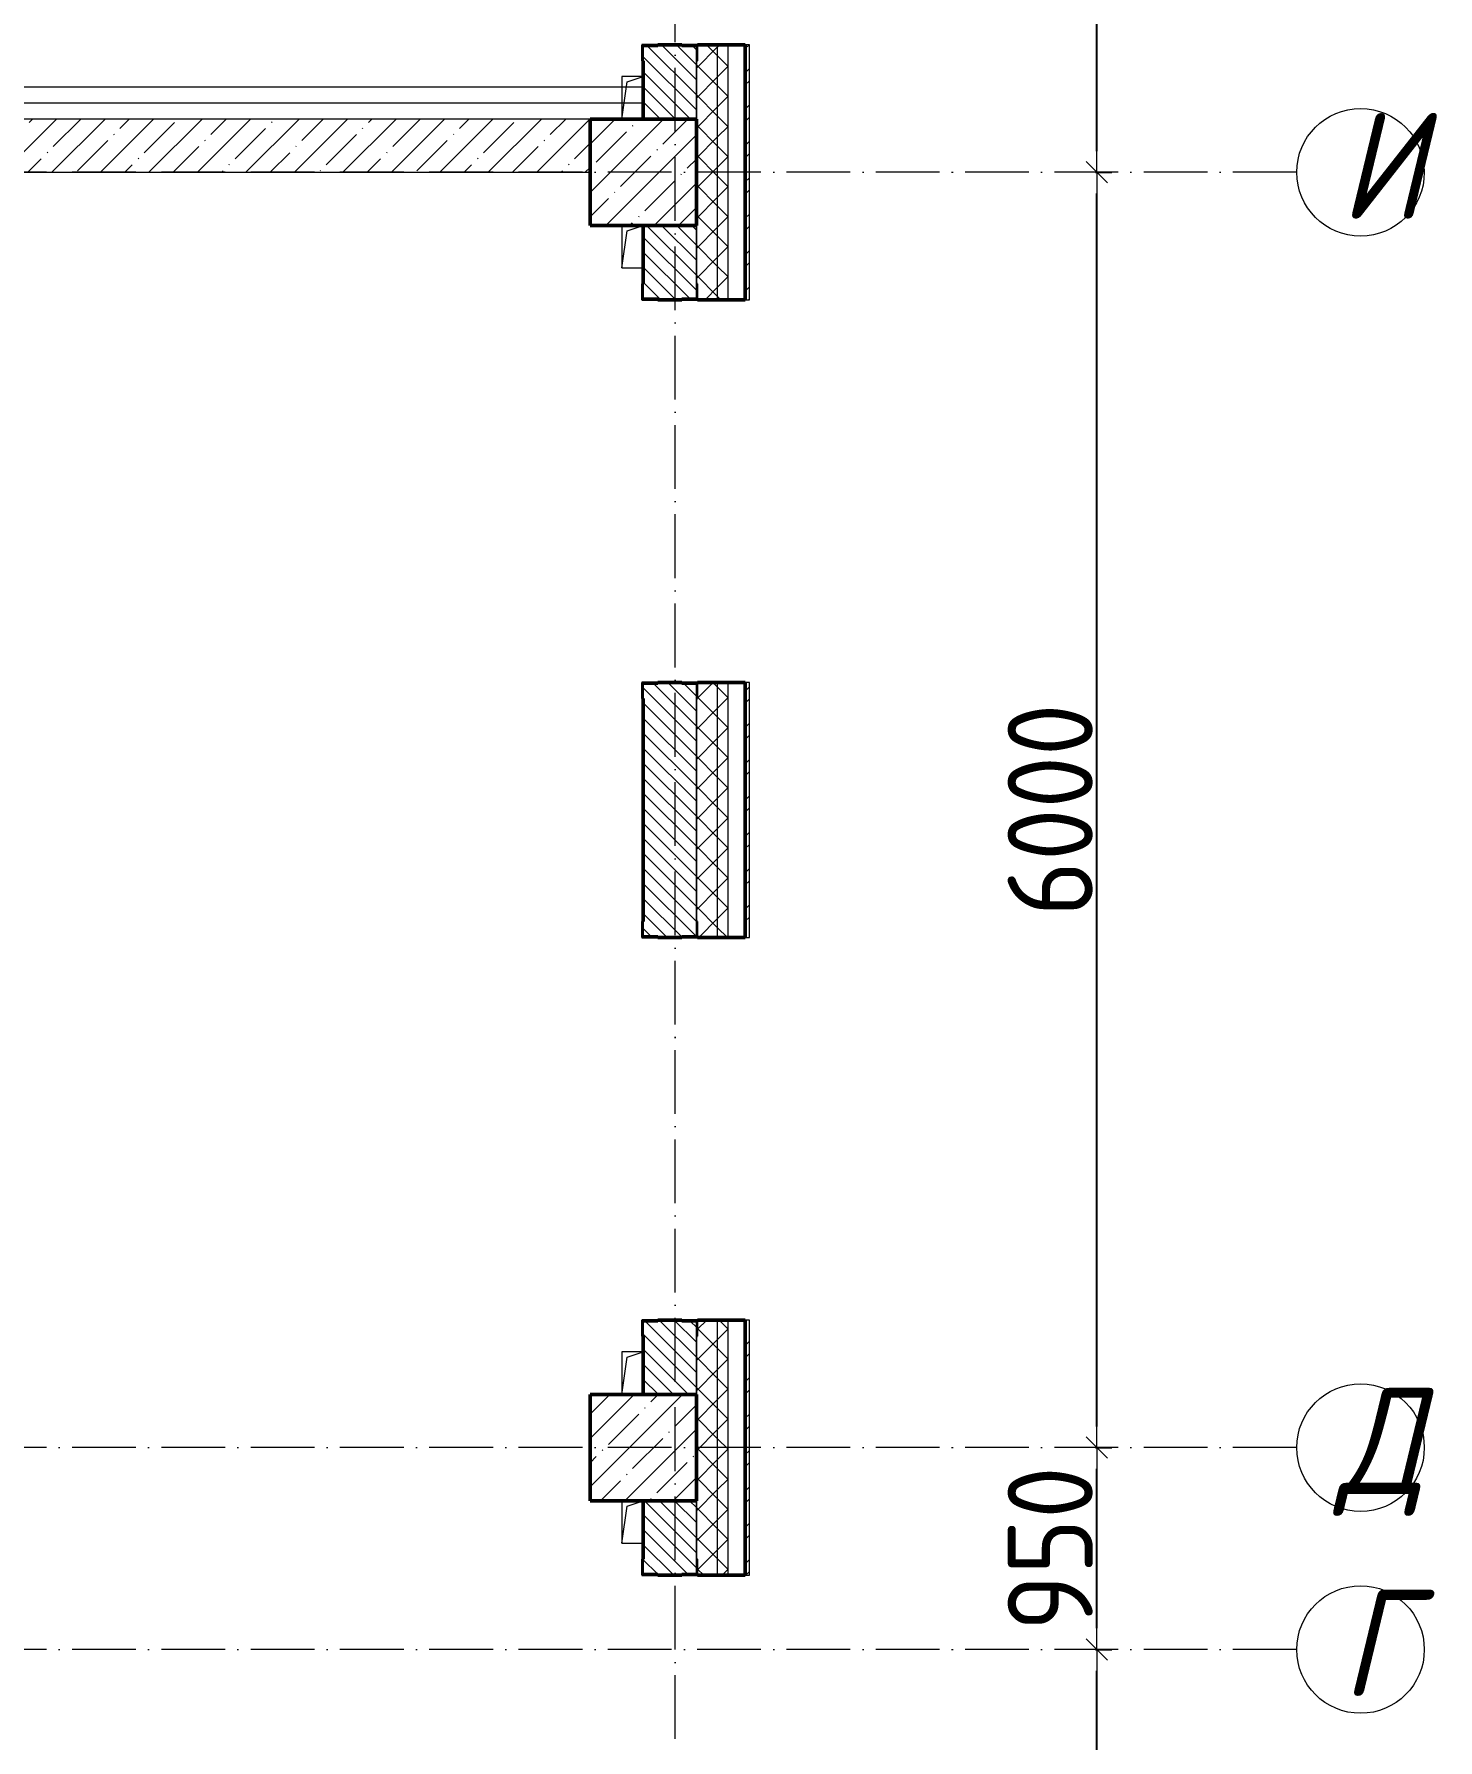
# Model space of a CAD drawing. Header units: millimetres. Extents: x -356862 to 418287, y 0 to 839748.
# Drawn here: x 82543 to 89147, y 467972 to 475997 of the extents above; entities that cross this region are included whole.
import ezdxf

# ---------------------------------------------------------------- set-up
doc = ezdxf.new("R2010")
doc.units = ezdxf.units.MM
doc.linetypes.add('50_200_ШТРИХ_1Т_ш5_п1_п1_', pattern=[700, 500, -100, 0, -100])
for name, color, linetype, lineweight in [('A-____-____-DIMS', 7, 'Continuous', 9), ('A-DETL-____-OTLN-4', 7, 'Continuous', 18), ('A-GENM-____-MCUT', 7, 'Continuous', 25), ('A-GENM-____-OTLN', 7, 'Continuous', 9), ('A-GENM-____-OTLN-1', 7, 'Continuous', 25), ('A-WALL-____-MCUT-1', 7, 'Continuous', 9), ('A-WALL-____-MCUT-2', 7, 'Continuous', 50), ('A-WALL-____-MCUT-3', 7, 'Continuous', 9), ('A-WALL-____-PATT-1', 7, 'Continuous', 9), ('A-WALL-FNSH-MCUT-1', 7, 'Continuous', 9), ('S-COLS-____-MCUT', 7, 'Continuous', 50), ('S-COLS-____-OTLN', 7, 'Continuous', 9), ('S-GRID-____-IDEN', 7, 'Continuous', 9), ('S-GRID-____-OTLN-1', 7, '50_200_ШТРИХ_1Т_ш5_п1_п1_', 9)]:
    doc.layers.add(name, color=color, linetype=linetype, lineweight=lineweight)
doc.styles.add('ISOCPEUR_I', font='isocpeui.ttf', dxfattribs={"width": 0.9, "height": 2.5})
doc.styles.add('СПДС', font='isocpeur.ttf', dxfattribs={"width": 0.9})
doc.dimstyles.new('Размера А3', dxfattribs={"dimtxt": 200, "dimasz": 100, "dimexe": 70, "dimexo": 100, "dimgap": 20, "dimtad": 1, "dimdec": 0, "dimrnd": 10, "dimzin": 0, "dimdsep": 46, "dimtxsty": 'СПДС', "dimblk": 'ARROWHEAD_6', "dimcen": 1, "dimclrd": 256, "dimclre": 256, "dimclrt": 256, "dimazin": 0, "dimtfac": 1, "dimtdec": 0, "dimtmove": 2, "dimatfit": 3, "dimfxl": 1, "dimtolj": 1, "dimtzin": 0, "dimarcsym": 0})
pattern_1 = [(135, (-15591.663, 459015.94), (-35.35534, -35.35534), [])]
pattern_2 = [(45, (-15591.66, 459015.94), (-70.71068, 70.71068), []), (135, (-15591.66, 459015.94), (-70.71068, -70.71068), [])]

# ---------------------------------------------------------------- blocks, each defined once
blk = doc.blocks.new('BSC_Колонна _Прямоугольная - 500х500-V24-АР1_План отверстий 2 этажа в осях 1-64_А-ГГ')
at = {"layer": 'S-COLS-____-OTLN'}
h = blk.add_hatch(dxfattribs=at)
h.set_pattern_fill('FP_53', color=256, style=0, pattern_type=2)
h.set_pattern_definition([(45, (-101000, -16331.04), (-114.04925, 114.04925), []), (45, (-100885.95, -16331.04), (-114.04925, 114.04925), [201.613, -40.323, 3.353, -36.97])])
h.paths.add_polyline_path([(-250, -250), (250, -250), (250, 250), (-250, 250), (-250, -115.2)], flags=0)
at = {"layer": 'S-COLS-____-MCUT'}
for p, q in [((250, 250), (-250, 250)), ((-250, 250), (-250, -250)), ((250, -250), (250, 250)), ((-250, -250), (250, -250))]:
    blk.add_line(p, q, dxfattribs=at)
blk = doc.blocks.new('BSC_Колонна _Прямоугольная - 500х500-V75-АР1_План отверстий 2 этажа в осях 1-64_А-ГГ')
at = {"layer": 'S-COLS-____-OTLN'}
h = blk.add_hatch(dxfattribs=at)
h.set_pattern_fill('FP_104', color=256, style=0, pattern_type=2)
h.set_pattern_definition([(45, (-101000, -10331.04), (-114.04925, 114.04925), []), (45, (-100885.95, -10331.04), (-114.04925, 114.04925), [201.613, -40.323, 3.353, -36.97])])
h.paths.add_polyline_path([(-250, -250), (250, -250), (250, 250), (-250, 250), (-250, -135.2)], flags=0)
at = {"layer": 'S-COLS-____-MCUT'}
for p, q in [((250, 250), (-250, 250)), ((-250, 250), (-250, -250)), ((250, -250), (250, 250)), ((-250, -250), (250, -250))]:
    blk.add_line(p, q, dxfattribs=at)
blk = doc.blocks.new('Фахверк_СКБ_Уголок - 250_2700-27497298-АР1_План отверстий 2 этажа в осях 1-64_А-ГГ')
at = {"layer": 'A-GENM-____-MCUT'}
for p, q in [((200, 181), (125, 181)), ((125, 181), (125, 106)), ((131, 106), (131, 175)), ((131, 175), (200, 175)), ((200, 175), (200, 181)), ((125, 106), (131, 106)), ((131, -6), (125, -6)), ((125, -6), (125, -81)), ((131, -75), (131, -6)), ((200, -75), (131, -75)), ((200, -81), (200, -75)), ((125, -81), (200, -81))]:
    blk.add_line(p, q, dxfattribs=at)
blk = doc.blocks.new('AR_Отверстие прямоугольное _в плите_ - AR_Отверстие прямоугольное _в плите_-V164-АР1_План отверстий 2 этажа в осях 1-64_А-ГГ')
at = {"layer": 'A-GENM-____-OTLN'}
for p, q in [((-50, 100), (-50, -100)), ((-25, 75), (50, 100)), ((-50, -100), (-25, 75)), ((-50, -100), (50, -100))]:
    blk.add_line(p, q, dxfattribs=at)
blk = doc.blocks.new('AR_Отверстие прямоугольное _в плите_ - AR_Отверстие прямоугольное _в плите_-V167-АР1_План отверстий 2 этажа в осях 1-64_А-ГГ')
at = {"layer": 'A-GENM-____-OTLN'}
for p, q in [((50, 100), (-50, 100)), ((-50, 100), (-50, -100)), ((-25, 75), (50, 100)), ((-50, -100), (-25, 75))]:
    blk.add_line(p, q, dxfattribs=at)
blk = doc.blocks.new('Ось сетки - Круг_Ø6_00__ISO-2_5_0_9K_-25732049-АР1_План отверстий 2 этажа в осях 1-64_А-ГГ')
at = {"layer": 'S-GRID-____-IDEN'}
blk.add_circle((0, 0), 3, dxfattribs=at)
blk = doc.blocks.new('ARROWHEAD_6')
at = {"color": 0, "linetype": 'Continuous'}
for p, q in [((0, 0), (-1, 0)), ((-0.5, -0.5), (0.5, 0.5))]:
    blk.add_line(p, q, dxfattribs=at)
blk = doc.blocks.new('*D4660')
at = {"layer": 'A-____-____-DIMS', "lineweight": -2, "transparency": 16777216}
for p, q in [((87536.5, 468397), (87612.6, 468397)), ((87542.6, 466447), (87542.6, 468297)), ((87536.5, 466347), (87612.6, 466347))]:
    blk.add_line(p, q, dxfattribs=at)
at = {"layer": 'Defpoints', "color": 0, "lineweight": 30, "transparency": 16777216}
for p in [(87436.5, 468397), (87542.6, 468397), (87436.5, 466347)]:
    blk.add_point(p, dxfattribs=at)
at = {"layer": 'A-____-____-DIMS', "lineweight": -2, "transparency": 16777216, "xscale": 100, "yscale": 100, "zscale": 100}
for p, rotation in [((87542.6, 468397), 90), ((87542.6, 466347), 270)]:
    blk.add_blockref('ARROWHEAD_6', p, dxfattribs=dict(at, rotation=rotation))
at = {"layer": 'A-____-____-DIMS', "transparency": 16777216, "insert": (87322.6, 467372), "char_height": 400, "attachment_point": 5, "rotation": 90, "style": 'СПДС'}
blk.add_mtext('\\A1;2050', dxfattribs=at)
blk = doc.blocks.new('*D4661')
at = {"layer": 'A-____-____-DIMS', "lineweight": -2, "transparency": 16777216}
for p, q in [((87536.5, 469347), (87612.6, 469347)), ((87542.6, 468497), (87542.6, 469247)), ((87536.5, 468397), (87612.6, 468397))]:
    blk.add_line(p, q, dxfattribs=at)
at = {"layer": 'Defpoints', "color": 0, "lineweight": 30, "transparency": 16777216}
for p in [(87436.5, 469347), (87542.6, 469347), (87436.5, 468397)]:
    blk.add_point(p, dxfattribs=at)
at = {"layer": 'A-____-____-DIMS', "lineweight": -2, "transparency": 16777216, "xscale": 100, "yscale": 100, "zscale": 100}
for p, rotation in [((87542.6, 469347), 90), ((87542.6, 468397), 270)]:
    blk.add_blockref('ARROWHEAD_6', p, dxfattribs=dict(at, rotation=rotation))
at = {"layer": 'A-____-____-DIMS', "transparency": 16777216, "insert": (87322.6, 468872), "char_height": 400, "attachment_point": 5, "rotation": 90, "style": 'СПДС'}
blk.add_mtext('\\A1;950', dxfattribs=at)
blk = doc.blocks.new('*D4662')
at = {"layer": 'A-____-____-DIMS', "lineweight": -2, "transparency": 16777216}
for p, q in [((87536.5, 475347), (87612.6, 475347)), ((87542.6, 469447), (87542.6, 475247)), ((87536.5, 469347), (87612.6, 469347))]:
    blk.add_line(p, q, dxfattribs=at)
at = {"layer": 'Defpoints', "color": 0, "lineweight": 30, "transparency": 16777216}
for p in [(87436.5, 475347), (87542.6, 475347), (87436.5, 469347)]:
    blk.add_point(p, dxfattribs=at)
at = {"layer": 'A-____-____-DIMS', "lineweight": -2, "transparency": 16777216, "xscale": 100, "yscale": 100, "zscale": 100}
for p, rotation in [((87542.6, 475347), 90), ((87542.6, 469347), 270)]:
    blk.add_blockref('ARROWHEAD_6', p, dxfattribs=dict(at, rotation=rotation))
at = {"layer": 'A-____-____-DIMS', "transparency": 16777216, "insert": (87322.6, 472347), "char_height": 400, "attachment_point": 5, "rotation": 90, "style": 'СПДС'}
blk.add_mtext('\\A1;6000', dxfattribs=at)
blk = doc.blocks.new('*D4663')
at = {"layer": 'A-____-____-DIMS', "lineweight": -2, "transparency": 16777216}
for p, q in [((87536.5, 478347), (87612.6, 478347)), ((87542.6, 475447), (87542.6, 478247)), ((87536.5, 475347), (87612.6, 475347))]:
    blk.add_line(p, q, dxfattribs=at)
at = {"layer": 'Defpoints', "color": 0, "lineweight": 30, "transparency": 16777216}
for p in [(87436.5, 478347), (87542.6, 478347), (87436.5, 475347)]:
    blk.add_point(p, dxfattribs=at)
at = {"layer": 'A-____-____-DIMS', "lineweight": -2, "transparency": 16777216, "xscale": 100, "yscale": 100, "zscale": 100}
for p, rotation in [((87542.6, 478347), 90), ((87542.6, 475347), 270)]:
    blk.add_blockref('ARROWHEAD_6', p, dxfattribs=dict(at, rotation=rotation))
at = {"layer": 'A-____-____-DIMS', "transparency": 16777216, "insert": (87322.6, 476847), "char_height": 400, "attachment_point": 5, "rotation": 90, "style": 'СПДС'}
blk.add_mtext('\\A1;3000', dxfattribs=at)
blk = doc.blocks.new('*D13812')
at = {"layer": 'A-____-____-DIMS', "lineweight": -2, "transparency": 16777216}
for p, q in [((87536.5, 468397), (87612.6, 468397)), ((87542.6, 466447), (87542.6, 468297)), ((87536.5, 466347), (87612.6, 466347))]:
    blk.add_line(p, q, dxfattribs=at)
at = {"layer": 'Defpoints', "color": 0, "transparency": 16777216}
for p in [(87436.5, 468397), (87542.6, 468397), (87436.5, 466347)]:
    blk.add_point(p, dxfattribs=at)
at = {"layer": 'A-____-____-DIMS', "lineweight": -2, "transparency": 16777216, "xscale": 100, "yscale": 100, "zscale": 100}
for p, rotation in [((87542.6, 468397), 90), ((87542.6, 466347), 270)]:
    blk.add_blockref('ARROWHEAD_6', p, dxfattribs=dict(at, rotation=rotation))
at = {"layer": 'A-____-____-DIMS', "transparency": 16777216, "insert": (87322.6, 467372), "char_height": 400, "attachment_point": 5, "rotation": 90, "style": 'СПДС'}
blk.add_mtext('\\A1;2050', dxfattribs=at)
blk = doc.blocks.new('*D13813')
at = {"layer": 'A-____-____-DIMS', "lineweight": -2, "transparency": 16777216}
for p, q in [((87536.5, 469347), (87612.6, 469347)), ((87542.6, 468497), (87542.6, 469247)), ((87536.5, 468397), (87612.6, 468397))]:
    blk.add_line(p, q, dxfattribs=at)
at = {"layer": 'Defpoints', "color": 0, "transparency": 16777216}
for p in [(87436.5, 469347), (87542.6, 469347), (87436.5, 468397)]:
    blk.add_point(p, dxfattribs=at)
at = {"layer": 'A-____-____-DIMS', "lineweight": -2, "transparency": 16777216, "xscale": 100, "yscale": 100, "zscale": 100}
for p, rotation in [((87542.6, 469347), 90), ((87542.6, 468397), 270)]:
    blk.add_blockref('ARROWHEAD_6', p, dxfattribs=dict(at, rotation=rotation))
at = {"layer": 'A-____-____-DIMS', "transparency": 16777216, "insert": (87322.6, 468872), "char_height": 400, "attachment_point": 5, "rotation": 90, "style": 'СПДС'}
blk.add_mtext('\\A1;950', dxfattribs=at)
blk = doc.blocks.new('*D13814')
at = {"layer": 'A-____-____-DIMS', "lineweight": -2, "transparency": 16777216}
for p, q in [((87536.5, 475347), (87612.6, 475347)), ((87542.6, 469447), (87542.6, 475247)), ((87536.5, 469347), (87612.6, 469347))]:
    blk.add_line(p, q, dxfattribs=at)
at = {"layer": 'Defpoints', "color": 0, "transparency": 16777216}
for p in [(87436.5, 475347), (87542.6, 475347), (87436.5, 469347)]:
    blk.add_point(p, dxfattribs=at)
at = {"layer": 'A-____-____-DIMS', "lineweight": -2, "transparency": 16777216, "xscale": 100, "yscale": 100, "zscale": 100}
for p, rotation in [((87542.6, 475347), 90), ((87542.6, 469347), 270)]:
    blk.add_blockref('ARROWHEAD_6', p, dxfattribs=dict(at, rotation=rotation))
at = {"layer": 'A-____-____-DIMS', "transparency": 16777216, "insert": (87322.6, 472347), "char_height": 400, "attachment_point": 5, "rotation": 90, "style": 'СПДС'}
blk.add_mtext('\\A1;6000', dxfattribs=at)
blk = doc.blocks.new('*D13815')
at = {"layer": 'A-____-____-DIMS', "lineweight": -2, "transparency": 16777216}
for p, q in [((87536.5, 478347), (87612.6, 478347)), ((87542.6, 475447), (87542.6, 478247)), ((87536.5, 475347), (87612.6, 475347))]:
    blk.add_line(p, q, dxfattribs=at)
at = {"layer": 'Defpoints', "color": 0, "transparency": 16777216}
for p in [(87436.5, 478347), (87542.6, 478347), (87436.5, 475347)]:
    blk.add_point(p, dxfattribs=at)
at = {"layer": 'A-____-____-DIMS', "lineweight": -2, "transparency": 16777216, "xscale": 100, "yscale": 100, "zscale": 100}
for p, rotation in [((87542.6, 478347), 90), ((87542.6, 475347), 270)]:
    blk.add_blockref('ARROWHEAD_6', p, dxfattribs=dict(at, rotation=rotation))
at = {"layer": 'A-____-____-DIMS', "transparency": 16777216, "insert": (87322.6, 476847), "char_height": 400, "attachment_point": 5, "rotation": 90, "style": 'СПДС'}
blk.add_mtext('\\A1;3000', dxfattribs=at)
blk = doc.blocks.new('*D13982')
at = {"layer": 'A-____-____-DIMS', "lineweight": -2, "transparency": 16777216}
for p, q in [((87536.5, 468397), (87612.6, 468397)), ((87542.6, 466447), (87542.6, 468297)), ((87536.5, 466347), (87612.6, 466347))]:
    blk.add_line(p, q, dxfattribs=at)
at = {"layer": 'Defpoints', "color": 0, "transparency": 16777216}
for p in [(87436.5, 468397), (87542.6, 468397), (87436.5, 466347)]:
    blk.add_point(p, dxfattribs=at)
at = {"layer": 'A-____-____-DIMS', "lineweight": -2, "transparency": 16777216, "xscale": 100, "yscale": 100, "zscale": 100}
for p, rotation in [((87542.6, 468397), 90), ((87542.6, 466347), 270)]:
    blk.add_blockref('ARROWHEAD_6', p, dxfattribs=dict(at, rotation=rotation))
at = {"layer": 'A-____-____-DIMS', "transparency": 16777216, "insert": (87322.6, 467372), "char_height": 400, "attachment_point": 5, "rotation": 90, "style": 'СПДС'}
blk.add_mtext('\\A1;2050', dxfattribs=at)
blk = doc.blocks.new('*D13983')
at = {"layer": 'A-____-____-DIMS', "lineweight": -2, "transparency": 16777216}
for p, q in [((87536.5, 469347), (87612.6, 469347)), ((87542.6, 468497), (87542.6, 469247)), ((87536.5, 468397), (87612.6, 468397))]:
    blk.add_line(p, q, dxfattribs=at)
at = {"layer": 'Defpoints', "color": 0, "transparency": 16777216}
for p in [(87436.5, 469347), (87542.6, 469347), (87436.5, 468397)]:
    blk.add_point(p, dxfattribs=at)
at = {"layer": 'A-____-____-DIMS', "lineweight": -2, "transparency": 16777216, "xscale": 100, "yscale": 100, "zscale": 100}
for p, rotation in [((87542.6, 469347), 90), ((87542.6, 468397), 270)]:
    blk.add_blockref('ARROWHEAD_6', p, dxfattribs=dict(at, rotation=rotation))
at = {"layer": 'A-____-____-DIMS', "transparency": 16777216, "insert": (87322.6, 468872), "char_height": 400, "attachment_point": 5, "rotation": 90, "style": 'СПДС'}
blk.add_mtext('\\A1;950', dxfattribs=at)
blk = doc.blocks.new('*D13984')
at = {"layer": 'A-____-____-DIMS', "lineweight": -2, "transparency": 16777216}
for p, q in [((87536.5, 475347), (87612.6, 475347)), ((87542.6, 469447), (87542.6, 475247)), ((87536.5, 469347), (87612.6, 469347))]:
    blk.add_line(p, q, dxfattribs=at)
at = {"layer": 'Defpoints', "color": 0, "transparency": 16777216}
for p in [(87436.5, 475347), (87542.6, 475347), (87436.5, 469347)]:
    blk.add_point(p, dxfattribs=at)
at = {"layer": 'A-____-____-DIMS', "lineweight": -2, "transparency": 16777216, "xscale": 100, "yscale": 100, "zscale": 100}
for p, rotation in [((87542.6, 475347), 90), ((87542.6, 469347), 270)]:
    blk.add_blockref('ARROWHEAD_6', p, dxfattribs=dict(at, rotation=rotation))
at = {"layer": 'A-____-____-DIMS', "transparency": 16777216, "insert": (87322.6, 472347), "char_height": 400, "attachment_point": 5, "rotation": 90, "style": 'СПДС'}
blk.add_mtext('\\A1;6000', dxfattribs=at)
blk = doc.blocks.new('*D13985')
at = {"layer": 'A-____-____-DIMS', "lineweight": -2, "transparency": 16777216}
for p, q in [((87536.5, 478347), (87612.6, 478347)), ((87542.6, 475447), (87542.6, 478247)), ((87536.5, 475347), (87612.6, 475347))]:
    blk.add_line(p, q, dxfattribs=at)
at = {"layer": 'Defpoints', "color": 0, "transparency": 16777216}
for p in [(87436.5, 478347), (87542.6, 478347), (87436.5, 475347)]:
    blk.add_point(p, dxfattribs=at)
at = {"layer": 'A-____-____-DIMS', "lineweight": -2, "transparency": 16777216, "xscale": 100, "yscale": 100, "zscale": 100}
for p, rotation in [((87542.6, 478347), 90), ((87542.6, 475347), 270)]:
    blk.add_blockref('ARROWHEAD_6', p, dxfattribs=dict(at, rotation=rotation))
at = {"layer": 'A-____-____-DIMS', "transparency": 16777216, "insert": (87322.6, 476847), "char_height": 400, "attachment_point": 5, "rotation": 90, "style": 'СПДС'}
blk.add_mtext('\\A1;3000', dxfattribs=at)
blk = doc.blocks.new('2этаж')
at = {"layer": 'S-GRID-____-OTLN-1', "color": 251, "ltscale": 0.6, "true_color": 0x636466}
for p, q in [((85558.3, 454533.3), (85558.3, 508896.9)), ((88482.7, 475347), (51735.1, 475347)), ((88482.7, 469347), (77429.6, 469347)), ((88482.7, 468397), (-20037.2, 468397))]:
    blk.add_line(p, q, dxfattribs=at)
at = {"layer": 'S-GRID-____-IDEN', "char_height": 500, "attachment_point": 1, "style": 'ISOCPEUR_I'}
for s, insert, width in [('\\fISOCPEUR|b0|i1|c204|p34|;\\W.9;И', (88685.3, 475628.9), 223.671), ('\\fISOCPEUR|b0|i1|c204|p34|;\\W.9;Д', (88673.6, 469628.9), 252.532), ('\\fISOCPEUR|b0|i1|c204|p34|;\\W.9;Г', (88694.3, 468678.9), 202.025)]:
    blk.add_mtext(s, dxfattribs=dict(at, insert=insert, width=width))
at = {"layer": 'A-____-____-DIMS'}
for base, p1, p2, picture, middle in [((87542.6, 478347), (87436.5, 475347), (87436.5, 478347), '*D4663', (87322.6, 476847)), ((87542.6, 475347), (87436.5, 469347), (87436.5, 475347), '*D4662', (87322.6, 472347)), ((87542.6, 469347), (87436.5, 468397), (87436.5, 469347), '*D4661', (87322.6, 468872)), ((87542.6, 468397), (87436.5, 466347), (87436.5, 468397), '*D4660', (87322.6, 467372))]:
    dim = blk.add_linear_dim(base=base, p1=p1, p2=p2, angle=90, dimstyle='Размера А3', override={"dimtxt": 400}, dxfattribs=at)
    dim.commit()
    dim.dimension.update_dxf_attribs({"geometry": picture, "text_midpoint": middle})

msp = doc.modelspace()

# ---------------------------------------------------------------- hatches: boundary and pattern name
at = {"layer": 'A-WALL-____-PATT-1'}
h = msp.add_hatch(dxfattribs=at)
h.set_pattern_fill('FP_1', color=256, style=0, pattern_type=2)
h.set_pattern_definition(pattern_2)
h.paths.add_polyline_path([(85758.3366, 456996.983), (85758.3366, 457946.983), (85664.3366, 457946.983), (85664.3366, 457871.983), (85658.3366, 457871.983), (85658.3366, 456996.983)], flags=0)
h.paths.add_polyline_path([(85664.3366, 459746.983), (85758.3366, 459746.983), (85758.3366, 460946.983), (85664.3366, 460946.983), (85664.3366, 460871.983), (85658.3366, 460871.983), (85658.3366, 459821.983), (85664.3366, 459821.983), (85664.3366, 459751.8495)], flags=0)
h.paths.add_polyline_path([(85664.3366, 462746.983), (85758.3366, 462746.983), (85758.3366, 463946.983), (85664.3366, 463946.983), (85664.3366, 463871.983), (85658.3366, 463871.983), (85658.3366, 462821.983), (85664.3366, 462821.983), (85664.3366, 462752.983)], flags=0)
h.paths.add_polyline_path([(85758.3366, 465746.983), (85758.3366, 466946.983), (85664.3366, 466946.983), (85664.3366, 466871.983), (85658.3366, 466871.983), (85658.3366, 465821.983), (85664.3366, 465821.983), (85664.3366, 465746.983)], flags=0)
h.paths.add_polyline_path([(85758.3366, 468746.983), (85758.3366, 469946.983), (85664.3366, 469946.983), (85664.3366, 469871.983), (85658.3366, 469871.983), (85658.3366, 468821.983), (85664.3366, 468821.983), (85664.3366, 468746.983)], flags=0)
h.paths.add_polyline_path([(85758.3366, 471746.983), (85758.3366, 472946.983), (85664.3366, 472946.983), (85664.3366, 472871.983), (85658.3366, 472871.983), (85658.3366, 471821.983), (85664.3366, 471821.983), (85664.3366, 471746.983)], flags=0)
h.paths.add_polyline_path([(85664.3366, 474746.983), (85758.3366, 474746.983), (85758.3366, 475946.983), (85664.3366, 475946.983), (85664.3366, 475871.983), (85658.3366, 475871.983), (85658.3366, 474821.983), (85664.3366, 474821.983), (85664.3366, 474752.983)], flags=0)
h.paths.add_polyline_path([(85664.3366, 477746.983), (85758.3366, 477746.983), (85758.3366, 478946.983), (85664.3366, 478946.983), (85664.3366, 478871.983), (85658.3366, 478871.983), (85658.3366, 477821.983), (85664.3366, 477821.983), (85664.3366, 477752.983)], flags=0)
h.paths.add_polyline_path([(85758.3366, 483746.983), (85758.3366, 484946.983), (85664.3366, 484946.983), (85664.3366, 484871.983), (85658.3366, 484871.983), (85658.3366, 483821.983), (85664.3366, 483821.983), (85664.3366, 483746.983)], flags=0)
h.paths.add_polyline_path([(85664.3366, 486746.983), (85758.3366, 486746.983), (85758.3366, 487946.983), (85664.3366, 487946.983), (85664.3366, 487871.983), (85658.3366, 487871.983), (85658.3366, 486821.983), (85664.3366, 486821.983), (85664.3366, 486752.983)], flags=0)
h.paths.add_polyline_path([(85664.3366, 489746.983), (85758.3366, 489746.983), (85758.3366, 490946.983), (85664.3366, 490946.983), (85664.3366, 490871.983), (85658.3366, 490871.983), (85658.3366, 489821.983), (85664.3366, 489821.983), (85664.3366, 489752.983)], flags=0)
h.paths.add_polyline_path([(85758.3366, 492746.983), (85758.3366, 493946.983), (85664.3366, 493946.983), (85664.3366, 493871.983), (85658.3366, 493871.983), (85658.3366, 492821.983), (85664.3366, 492821.983), (85664.3366, 492746.983)], flags=0)
h.paths.add_polyline_path([(85664.3366, 495746.983), (85758.3366, 495746.983), (85758.3366, 496946.983), (85664.3366, 496946.983), (85664.3366, 496871.983), (85658.3366, 496871.983), (85658.3366, 495821.983), (85664.3366, 495821.983), (85664.3366, 495752.983)], flags=0)
h.paths.add_polyline_path([(85758.3366, 498746.983), (85758.3366, 499946.983), (85664.3366, 499946.983), (85664.3366, 499871.983), (85658.3366, 499871.983), (85658.3366, 498821.983), (85664.3366, 498821.983), (85664.3366, 498746.983)], flags=0)
h.paths.add_polyline_path([(85664.3366, 504746.983), (85758.3366, 504746.983), (85758.3366, 505811.983), (85658.3366, 505811.983), (85658.3366, 504821.983), (85664.3366, 504821.983), (85664.3366, 504752.983)], flags=0)
h = msp.add_hatch(dxfattribs=at)
h.set_pattern_fill('FP_1', color=256, style=0, pattern_type=2)
h.set_pattern_definition(pattern_2)
h.paths.add_polyline_path([(85758.3366, 456946.983), (85808.3366, 456946.983), (85808.3366, 457946.983), (85758.3366, 457946.983), (85758.3366, 456996.983)], flags=0)
h.paths.add_polyline_path([(85758.3366, 459746.983), (85808.3366, 459746.983), (85808.3366, 460946.983), (85758.3366, 460946.983), (85758.3366, 459751.8495)], flags=0)
h.paths.add_polyline_path([(85808.3366, 462746.983), (85808.3366, 463946.983), (85758.3366, 463946.983), (85758.3366, 462746.983)], flags=0)
h.paths.add_polyline_path([(85758.3366, 465746.983), (85808.3366, 465746.983), (85808.3366, 466946.983), (85758.3366, 466946.983), (85758.3366, 465771.8075)], flags=0)
h.paths.add_polyline_path([(85758.3366, 468746.983), (85808.3366, 468746.983), (85808.3366, 469946.983), (85758.3366, 469946.983), (85758.3366, 469211.7835)], flags=0)
h.paths.add_polyline_path([(85808.3366, 471746.983), (85808.3366, 472946.983), (85758.3366, 472946.983), (85758.3366, 471746.983)], flags=0)
h.paths.add_polyline_path([(85758.3366, 474746.983), (85808.3366, 474746.983), (85808.3366, 475946.983), (85758.3366, 475946.983), (85758.3366, 475231.7415)], flags=0)
h.paths.add_polyline_path([(85758.3366, 477746.983), (85808.3366, 477746.983), (85808.3366, 478946.983), (85758.3366, 478946.983), (85758.3366, 478671.7174)], flags=0)
h.paths.add_polyline_path([(85808.3366, 483746.983), (85808.3366, 484946.983), (85758.3366, 484946.983), (85758.3366, 483746.983)], flags=0)
h.paths.add_polyline_path([(85808.3366, 486746.983), (85808.3366, 487946.983), (85758.3366, 487946.983), (85758.3366, 486746.983)], flags=0)
h.paths.add_polyline_path([(85808.3366, 489746.983), (85808.3366, 490946.983), (85758.3366, 490946.983), (85758.3366, 489746.983)], flags=0)
h.paths.add_polyline_path([(85808.3366, 492746.983), (85808.3366, 493946.983), (85758.3366, 493946.983), (85758.3366, 492746.983)], flags=0)
h.paths.add_polyline_path([(85758.3366, 495746.983), (85808.3366, 495746.983), (85808.3366, 496946.983), (85758.3366, 496946.983), (85758.3366, 495871.5974)], flags=0)
h.paths.add_polyline_path([(85808.3366, 498746.983), (85808.3366, 499946.983), (85758.3366, 499946.983), (85758.3366, 498746.983)], flags=0)
h.paths.add_polyline_path([(85758.3366, 504746.983), (85808.3366, 504746.983), (85808.3366, 505811.983), (85758.3366, 505811.983), (85758.3366, 505331.5313)], flags=0)
h = msp.add_hatch(dxfattribs=at)
h.set_pattern_fill('FP_3', color=256, style=0, pattern_type=2)
h.set_pattern_definition([(45, (-15591.66, 459015.94), (-85.53659, 85.53659), []), (45, (-15534.64, 459015.94), (-85.53659, 85.53659), [])])
h.paths.add_polyline_path([(85888.3366, 456846.983), (85908.3366, 456846.983), (85908.3366, 457946.983), (85888.3366, 457946.983), (85888.3366, 456866.983)], flags=0)
h.paths.add_polyline_path([(85908.3366, 459746.983), (85908.3366, 460946.983), (85888.3366, 460946.983), (85888.3366, 459746.983)], flags=0)
h.paths.add_polyline_path([(85908.3366, 462746.983), (85908.3366, 463946.983), (85888.3366, 463946.983), (85888.3366, 462746.983)], flags=0)
h.paths.add_polyline_path([(85908.3366, 465746.983), (85908.3366, 466946.983), (85888.3366, 466946.983), (85888.3366, 465746.983)], flags=0)
h.paths.add_polyline_path([(85888.3366, 468746.983), (85908.3366, 468746.983), (85908.3366, 469946.983), (85888.3366, 469946.983), (85888.3366, 469211.7835)], flags=0)
h.paths.add_polyline_path([(85888.3366, 471746.983), (85908.3366, 471746.983), (85908.3366, 472946.983), (85888.3366, 472946.983), (85888.3366, 471791.7655)], flags=0)
h.paths.add_polyline_path([(85888.3366, 474746.983), (85908.3366, 474746.983), (85908.3366, 475946.983), (85888.3366, 475946.983), (85888.3366, 475231.7415)], flags=0)
h.paths.add_polyline_path([(85888.3366, 477746.983), (85908.3366, 477746.983), (85908.3366, 478946.983), (85888.3366, 478946.983), (85888.3366, 478671.7174)], flags=0)
h.paths.add_polyline_path([(85908.3366, 483746.983), (85908.3366, 484946.983), (85888.3366, 484946.983), (85888.3366, 483746.983)], flags=0)
h.paths.add_polyline_path([(85888.3366, 486746.983), (85908.3366, 486746.983), (85908.3366, 487946.983), (85888.3366, 487946.983), (85888.3366, 487271.6574)], flags=0)
h.paths.add_polyline_path([(85888.3366, 489746.983), (85908.3366, 489746.983), (85908.3366, 490946.983), (85888.3366, 490946.983), (85888.3366, 490711.6334)], flags=0)
h.paths.add_polyline_path([(85888.3366, 492746.983), (85908.3366, 492746.983), (85908.3366, 493946.983), (85888.3366, 493946.983), (85888.3366, 493291.6154)], flags=0)
h.paths.add_polyline_path([(85908.3366, 495746.983), (85908.3366, 496946.983), (85888.3366, 496946.983), (85888.3366, 495746.983)], flags=0)
h.paths.add_polyline_path([(85888.3366, 498746.983), (85908.3366, 498746.983), (85908.3366, 499946.983), (85888.3366, 499946.983), (85888.3366, 499311.5733)], flags=0)
h.paths.add_polyline_path([(85908.3366, 504746.983), (85908.3366, 505811.983), (85888.3366, 505811.983), (85888.3366, 504746.983)], flags=0)
h = msp.add_hatch(dxfattribs=at)
h.set_pattern_fill('FP_6', color=256, style=0, pattern_type=2)
h.set_pattern_definition(pattern_1)
h.paths.add_polyline_path([(85658.3366, 475596.983), (85658.3366, 475940.983), (85589.3366, 475940.983), (85589.3366, 475946.983), (85477.3366, 475946.983), (85477.3366, 475940.983), (85408.3366, 475940.983), (85408.3366, 475596.983), (85589.3366, 475596.983)], flags=0)
h.paths.add_polyline_path([(85589.3366, 477746.983), (85589.3366, 477752.983), (85658.3366, 477752.983), (85658.3366, 478096.983), (85408.3366, 478096.983), (85408.3366, 477752.983), (85477.3366, 477752.983), (85477.3366, 477746.983)], flags=0)
h = msp.add_hatch(dxfattribs=at)
h.set_pattern_fill('FP_25', color=256, style=0, pattern_type=2)
h.set_pattern_definition([(45, (-15591.66, 459015.94), (-114.04925, 114.04925), []), (45, (-15477.61, 459015.94), (-114.04925, 114.04925), [201.612, -40.322, 3.353, -36.97])])
h.paths.add_polyline_path([(85158.3366, 475346.983), (85158.3366, 475596.983), (78158.3366, 475596.983), (78158.3366, 475346.983), (85140.1114, 475346.983)], flags=0)
h = msp.add_hatch(dxfattribs=at)
h.set_pattern_fill('FP_6', color=256, style=0, pattern_type=2)
h.set_pattern_definition(pattern_1)
h.paths.add_polyline_path([(85658.3366, 469596.983), (85658.3366, 469940.983), (85589.3366, 469940.983), (85589.3366, 469946.983), (85477.3366, 469946.983), (85477.3366, 469940.983), (85408.3366, 469940.983), (85408.3366, 469596.983)], flags=0)
h.paths.add_polyline_path([(85589.3366, 471746.983), (85589.3366, 471752.983), (85658.3366, 471752.983), (85658.3366, 472940.983), (85589.3366, 472940.983), (85589.3366, 472946.983), (85477.3366, 472946.983), (85477.3366, 472940.983), (85408.3366, 472940.983), (85408.3366, 471752.983), (85477.3366, 471752.983), (85477.3366, 471746.983)], flags=0)
h.paths.add_polyline_path([(85589.3366, 474746.983), (85589.3366, 474752.983), (85658.3366, 474752.983), (85658.3366, 475096.983), (85408.3366, 475096.983), (85408.3366, 474752.983), (85477.3366, 474752.983), (85477.3366, 474746.983)], flags=0)
h = msp.add_hatch(dxfattribs=at)
h.set_pattern_fill('FP_6', color=256, style=0, pattern_type=2)
h.set_pattern_definition(pattern_1)
h.paths.add_polyline_path([(85408.3366, 466596.983), (85658.3366, 466596.983), (85658.3366, 466940.983), (85589.3366, 466940.983), (85589.3366, 466946.983), (85477.3366, 466946.983), (85477.3366, 466940.983), (85408.3366, 466940.983), (85408.3366, 466631.8015)], flags=0)
h.paths.add_polyline_path([(85589.3366, 468746.983), (85589.3366, 468752.983), (85658.3366, 468752.983), (85658.3366, 469096.983), (85408.3366, 469096.983), (85408.3366, 468752.983), (85477.3366, 468752.983), (85477.3366, 468746.983)], flags=0)

# ---------------------------------------------------------------- linework, layer by layer
at = {"layer": 'A-DETL-____-OTLN-4'}
for p, q in [((85408.3366, 475746.983), (77858.3366, 475746.983)), ((85408.3366, 475671.983), (77858.3366, 475671.983))]:
    msp.add_line(p, q, dxfattribs=at)
at = {"layer": 'A-WALL-____-MCUT-1'}
for p, q in [((85158.3366, 475596.983), (78158.3366, 475596.983)), ((78158.3366, 475346.983), (85158.3366, 475346.983))]:
    msp.add_line(p, q, dxfattribs=at)
at = {"layer": 'A-WALL-____-MCUT-2'}
for p, q in [((85589.3366, 475946.983), (85477.3366, 475946.983)), ((85888.3366, 475946.983), (85664.3366, 475946.983)), ((85888.3366, 474746.983), (85888.3366, 475946.983)), ((85408.3366, 475871.983), (85408.3366, 475596.983)), ((85408.3366, 475096.983), (85408.3366, 474821.983)), ((85477.3366, 474746.983), (85589.3366, 474746.983)), ((85664.3366, 474746.983), (85888.3366, 474746.983)), ((85589.3366, 472946.983), (85477.3366, 472946.983)), ((85888.3366, 472946.983), (85664.3366, 472946.983)), ((85888.3366, 471746.983), (85888.3366, 472946.983)), ((85408.3366, 472871.983), (85408.3366, 471821.983)), ((85477.3366, 471746.983), (85589.3366, 471746.983)), ((85664.3366, 471746.983), (85888.3366, 471746.983)), ((85589.3366, 469946.983), (85477.3366, 469946.983)), ((85888.3366, 469946.983), (85664.3366, 469946.983)), ((85888.3366, 468746.983), (85888.3366, 469946.983)), ((85408.3366, 469871.983), (85408.3366, 469596.983)), ((85408.3366, 469096.983), (85408.3366, 468821.983)), ((85477.3366, 468746.983), (85589.3366, 468746.983)), ((85664.3366, 468746.983), (85888.3366, 468746.983))]:
    msp.add_line(p, q, dxfattribs=at)
at = {"layer": 'A-WALL-____-MCUT-3'}
for p, q in [((85758.3366, 474746.983), (85758.3366, 475946.983)), ((85808.3366, 474746.983), (85808.3366, 475946.983)), ((85658.3366, 475596.983), (85658.3366, 475871.983)), ((85658.3366, 475871.983), (85658.3366, 475596.983)), ((85658.3366, 474821.983), (85658.3366, 475096.983)), ((85658.3366, 475096.983), (85658.3366, 474821.983)), ((85758.3366, 471746.983), (85758.3366, 472946.983)), ((85808.3366, 471746.983), (85808.3366, 472946.983)), ((85658.3366, 471821.983), (85658.3366, 472871.983)), ((85658.3366, 472871.983), (85658.3366, 471821.983)), ((85758.3366, 468746.983), (85758.3366, 469946.983)), ((85808.3366, 468746.983), (85808.3366, 469946.983)), ((85658.3366, 469596.983), (85658.3366, 469871.983)), ((85658.3366, 469871.983), (85658.3366, 469596.983)), ((85658.3366, 468821.983), (85658.3366, 469096.983)), ((85658.3366, 469096.983), (85658.3366, 468821.983))]:
    msp.add_line(p, q, dxfattribs=at)
at = {"layer": 'A-WALL-FNSH-MCUT-1'}
for p, q in [((85908.3366, 475946.983), (85888.3366, 475946.983)), ((85888.3366, 475946.983), (85888.3366, 474746.983)), ((85908.3366, 474746.983), (85908.3366, 475946.983)), ((85888.3366, 474746.983), (85908.3366, 474746.983)), ((85908.3366, 472946.983), (85888.3366, 472946.983)), ((85888.3366, 472946.983), (85888.3366, 471746.983)), ((85908.3366, 471746.983), (85908.3366, 472946.983)), ((85888.3366, 471746.983), (85908.3366, 471746.983)), ((85908.3366, 469946.983), (85888.3366, 469946.983)), ((85888.3366, 469946.983), (85888.3366, 468746.983)), ((85908.3366, 468746.983), (85908.3366, 469946.983)), ((85888.3366, 468746.983), (85908.3366, 468746.983))]:
    msp.add_line(p, q, dxfattribs=at)
at = {"layer": 'S-GRID-____-OTLN-1', "color": 251, "ltscale": 0.6, "true_color": 0x636466}
for p, q in [((85558.3366, 454533.3346), (85558.3366, 508896.9006)), ((85558.3366, 454533.3346), (85558.3366, 508896.9006)), ((88482.7432, 475346.983), (51735.1071, 475346.983)), ((88482.7432, 475346.983), (51735.1071, 475346.983)), ((88482.7432, 469346.983), (77429.601, 469346.983)), ((88482.7432, 469346.983), (77429.601, 469346.983)), ((88482.7432, 468396.983), (-20037.2274, 468396.983)), ((88482.7432, 468396.983), (-20037.2274, 468396.983))]:
    msp.add_line(p, q, dxfattribs=at)

# ---------------------------------------------------------------- block references
at = {"color": 18, "true_color": 0x000000}
msp.add_blockref('2этаж', (0, 0), dxfattribs=at)
at = {"layer": 'A-GENM-____-OTLN'}
for name, p in [('AR_Отверстие прямоугольное _в плите_ - AR_Отверстие прямоугольное _в плите_-V167-АР1_План отверстий 2 этажа в осях 1-64_А-ГГ', (85358.3366, 475696.983)), ('AR_Отверстие прямоугольное _в плите_ - AR_Отверстие прямоугольное _в плите_-V164-АР1_План отверстий 2 этажа в осях 1-64_А-ГГ', (85358.3366, 474996.983)), ('AR_Отверстие прямоугольное _в плите_ - AR_Отверстие прямоугольное _в плите_-V167-АР1_План отверстий 2 этажа в осях 1-64_А-ГГ', (85358.3366, 469696.983)), ('AR_Отверстие прямоугольное _в плите_ - AR_Отверстие прямоугольное _в плите_-V164-АР1_План отверстий 2 этажа в осях 1-64_А-ГГ', (85358.3366, 468996.983))]:
    msp.add_blockref(name, p, dxfattribs=at)
at = {"layer": 'A-GENM-____-OTLN-1'}
for p, rotation in [((85483.3366, 476071.983), 269.9999999999999), ((85583.3366, 474621.983), 89.99999999999967), ((85483.3366, 473071.983), 269.9999999999996), ((85583.3366, 471621.983), 89.99999999999967), ((85483.3366, 470071.983), 269.9999999999996), ((85583.3366, 468621.983), 89.9999999999999)]:
    msp.add_blockref('Фахверк_СКБ_Уголок - 250_2700-27497298-АР1_План отверстий 2 этажа в осях 1-64_А-ГГ', p, dxfattribs=dict(at, rotation=rotation))
at = {"layer": 'S-COLS-____-OTLN'}
for name, p in [('BSC_Колонна _Прямоугольная - 500х500-V24-АР1_План отверстий 2 этажа в осях 1-64_А-ГГ', (85408.3366, 475346.983)), ('BSC_Колонна _Прямоугольная - 500х500-V75-АР1_План отверстий 2 этажа в осях 1-64_А-ГГ', (85408.3366, 469346.983))]:
    msp.add_blockref(name, p, dxfattribs=at)
at = {"layer": 'S-GRID-____-IDEN', "xscale": 99.99999999999993, "yscale": 99.99999999999993, "zscale": 99.99999999999993, "rotation": 89.99999999999982}
for p in [(88782.7432, 475346.983), (88782.7432, 469346.983), (88782.7432, 468396.983)]:
    msp.add_blockref('Ось сетки - Круг_Ø6_00__ISO-2_5_0_9K_-25732049-АР1_План отверстий 2 этажа в осях 1-64_А-ГГ', p, dxfattribs=at)

# ---------------------------------------------------------------- texts
at = {"layer": 'A-____-____-DIMS', "char_height": 400, "attachment_point": 5, "rotation": 90, "style": 'СПДС'}
for s, insert in [('\\A1;6000', (87322.5781, 472346.983)), ('\\A1;6000', (87322.5781, 472346.983)), ('\\A1;950', (87322.5781, 468871.983)), ('\\A1;950', (87322.5781, 468871.983))]:
    msp.add_mtext(s, dxfattribs=dict(at, insert=insert))
at = {"layer": 'S-GRID-____-IDEN', "char_height": 500, "attachment_point": 1, "style": 'ISOCPEUR_I'}
for s, insert, width in [('\\fISOCPEUR|b0|i1|c204|p34|;\\W.9;И', (88685.3455, 475628.8506), 223.670812), ('\\fISOCPEUR|b0|i1|c204|p34|;\\W.9;И', (88685.3455, 475628.8506), 223.670812), ('\\fISOCPEUR|b0|i1|c204|p34|;\\W.9;Д', (88673.6455, 469628.8506), 252.531562), ('\\fISOCPEUR|b0|i1|c204|p34|;\\W.9;Д', (88673.6455, 469628.8506), 252.531562), ('\\fISOCPEUR|b0|i1|c204|p34|;\\W.9;Г', (88694.3455, 468678.8506), 202.02525), ('\\fISOCPEUR|b0|i1|c204|p34|;\\W.9;Г', (88694.3455, 468678.8506), 202.02525)]:
    msp.add_mtext(s, dxfattribs=dict(at, insert=insert, width=width))

# ---------------------------------------------------------------- dimensions: what is measured, and where the dimension line sits
at = {"layer": 'A-____-____-DIMS'}
for base, p1, p2, picture, middle in [((87542.5781, 478346.983), (87436.5121, 475346.983), (87436.5121, 478346.983), '*D13815', (87322.5781, 476846.983)), ((87542.5781, 478346.983), (87436.5121, 475346.983), (87436.5121, 478346.983), '*D13985', (87322.5781, 476846.983)), ((87542.5781, 475346.983), (87436.5121, 469346.983), (87436.5121, 475346.983), '*D13814', (87322.5781, 472346.983)), ((87542.5781, 475346.983), (87436.5121, 469346.983), (87436.5121, 475346.983), '*D13984', (87322.5781, 472346.983)), ((87542.5781, 469346.983), (87436.5121, 468396.983), (87436.5121, 469346.983), '*D13813', (87322.5781, 468871.983)), ((87542.5781, 469346.983), (87436.5121, 468396.983), (87436.5121, 469346.983), '*D13983', (87322.5781, 468871.983)), ((87542.5781, 468396.983), (87436.5121, 466346.983), (87436.5121, 468396.983), '*D13812', (87322.5781, 467371.983)), ((87542.5781, 468396.983), (87436.5121, 466346.983), (87436.5121, 468396.983), '*D13982', (87322.5781, 467371.983))]:
    dim = msp.add_linear_dim(base=base, p1=p1, p2=p2, angle=90, dimstyle='Размера А3', override={"dimtxt": 400}, dxfattribs=at)
    dim.commit()
    dim.dimension.update_dxf_attribs({"geometry": picture, "text_midpoint": middle})

doc.saveas('drawing.dxf')
